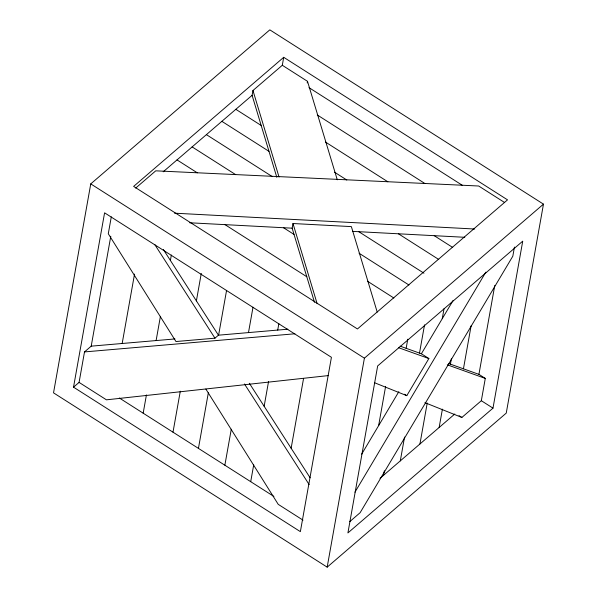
<?xml version="1.0" encoding="UTF-8"?>
<svg xmlns="http://www.w3.org/2000/svg" width="597" height="597" viewBox="0 0 597 597"><rect width="100%" height="100%" fill="white"/><g stroke="black" fill="none" stroke-linecap="round" stroke-linejoin="round"><path stroke-width="0.9" d="M90.751 183.891L53.529 392.856L327.178 567.15L506.249 413.109L543.471 204.144L269.822 29.85L90.751 183.891L364.401 358.178L327.178 567.15M73.528 387.169L104.587 212.83L331.425 357.305L300.366 531.643L73.528 387.169L79.08 382.401L84.505 351.924L91.207 346.156L174.943 338.939M111.296 216.853L108.288 233.755L175.958 341.536L214.965 338.178L218.442 335.186L287.851 329.201M91.207 346.156L110.788 236.263M122.169 343.484L134.534 274.068M143.176 413.184L146.429 394.916M156.115 340.559L160.429 316.335M170.384 260.441L171.346 255.038M172.996 432.183L180.301 391.199M196.391 300.881L201.279 273.411M276.844 177.399L252.098 95.326L252.956 90.513L282.299 65.274L283.717 57.312L507.54 199.861L357.454 328.962L133.631 186.406L283.717 57.312M198.435 448.384L208.338 392.789M218.599 335.171L226.561 290.47M224.86 465.212L231.278 429.213M248.486 332.596L253.009 307.201M307.216 82.931L307.5 81.326L282.299 65.274M314.492 302.298L292.149 228.181L292.985 223.524L351.364 226.606L377.222 312.097M250.71 481.675L253.71 464.832M264.143 406.266L268.546 381.573M277.717 330.074L278.851 323.708M291.135 448.243L303.53 378.647M378.625 425.646L385.617 386.386M383.535 475.302L384.349 470.757M406.154 348.32L407.773 339.223M400.303 460.877L404.55 437.041M419.504 353.096L424.534 324.858M419.937 443.989L427.228 403.05M442.265 318.664L444.034 308.701M439.146 427.474L442.407 409.139M450.422 364.155L451.392 358.715M463.444 368.819L471.1 325.828M424.9 402.647L461.869 417.452L481.324 400.714L485.294 378.416L478.928 374.356L494.764 285.485M514.45 247.054L512.823 256.18L360.118 512.711L349.73 521.651M492.988 408.147L522.733 241.151L377.662 365.939L347.909 532.934L492.988 408.147L481.324 400.714M361.67 454.153L398.833 391.677M400.117 346.163L421.385 353.767L453.16 300.351M374.909 382.886L406.796 395.662L428.877 358.543L421.385 353.767M354.939 492.204L485.831 272.15M135.676 188.092L155.742 170.832L478.682 186.01L504.472 202.435M163.182 171.809L252.098 95.326M364.401 358.178L543.471 204.144M380.005 478.339L454.817 413.99M328.328 375.588L106.453 399.833L79.08 382.401M84.505 351.924L294.896 333.783M174.525 213.181L474.69 229.017M189.689 222.778L292.149 228.181M352.372 231.36L464.802 237.293M448.698 363.543L478.928 374.356M447.31 364.819L485.294 378.416M398.744 347.76L428.877 358.543M309 87.64L462.205 185.219M317.253 114.945L424.84 183.466M325.44 142.034L387.849 181.786M235.83 109.318L261.188 125.474M334.521 172.182L346.797 180.003M434.22 235.681L452.713 247.457M221.86 121.333L268.993 151.347M398.43 233.793L438.713 259.449M206.398 134.638L272.15 176.518M358.79 231.696L423.945 273.195M192.13 146.907L235.696 174.66M359.073 253.232L408.938 285M177.018 159.906L197.308 172.831M283.5 227.726L294.037 234.434M367.528 281.247L393.871 298.022M224.987 224.636L306.791 276.739M459.033 415.654L461.869 417.452M404.55 394.229L406.796 395.662M119.318 397.99L273.926 496.465M302.992 520.121L278.224 504.346L205.846 389.05M163.339 249.479L218.442 335.186M249.367 383.281L310.127 477.787M244.472 383.968L309.164 484.6M154.78 244.569L214.965 338.178M307.5 81.326L337.283 179.801M252.956 90.513L279.045 177.048M292.985 223.524L317.149 303.694"/></g></svg>
